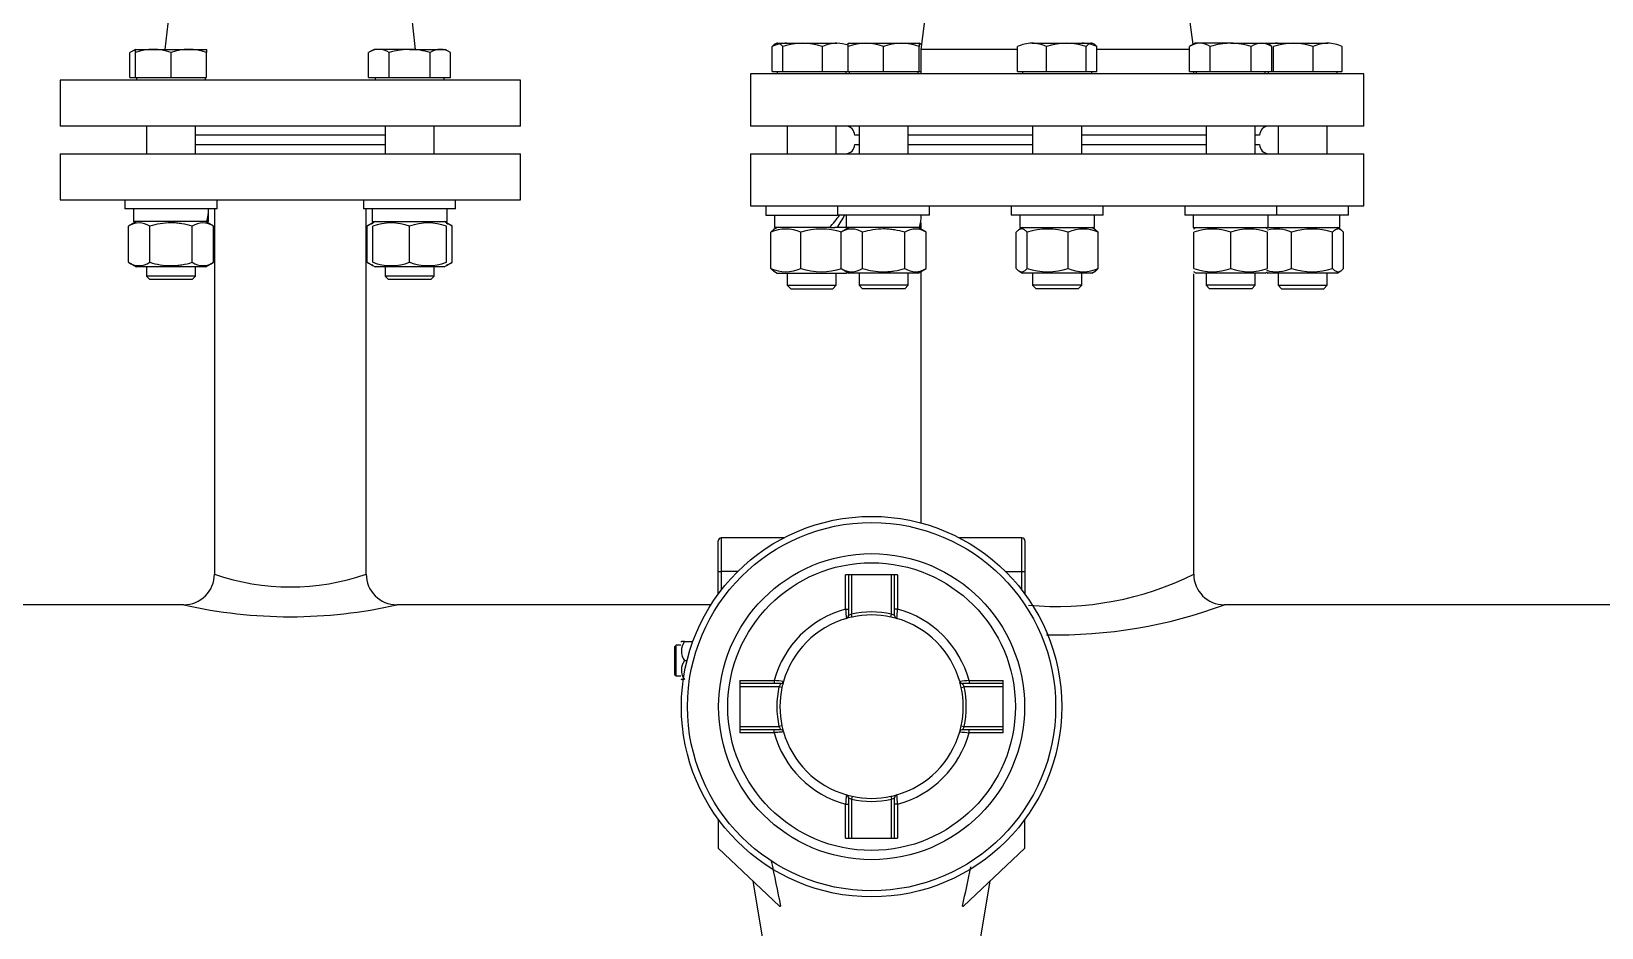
# Model space of a CAD drawing. Extents: x -681219 to -550379, y -242630 to -158199.
# Drawn here: x -637391 to -636433, y -176841 to -176295 of the extents above; entities that cross this region are included whole.
import ezdxf

# ---------------------------------------------------------------- set-up
doc = ezdxf.new("R2010")
doc.units = 0
doc.header["$LTSCALE"] = 1000
for name, color, linetype in [('05R22-3', 7, 'CONTINUOUS'), ('16_GB93', 7, 'CONTINUOUS'), ('16_GB97.1', 7, 'CONTINUOUS'), ('DN80-PN1.6_GB911', 7, 'CONTINUOUS'), ('E+H蒸汽流量计DN80', 7, 'CONTINUOUS'), ('M16_GB6170', 7, 'CONTINUOUS'), ('M16×65_GB5782', 7, 'CONTINUOUS'), ('M16×70_GB5782', 7, 'CONTINUOUS'), ('同心异径接头DN80×65_GB', 7, 'CONTINUOUS'), ('安全阀D40碳钢(法兰)', 7, 'CONTINUOUS')]:
    doc.layers.add(name, color=color, linetype=linetype)

msp = doc.modelspace()

# ---------------------------------------------------------------- linework, layer by layer
at = {"layer": '05R22-3', "color": 7, "linetype": 'Continuous'}
for p, q in [((-637372.919, -176369.6439), (-637092.3679, -176369.6439)), ((-637372.919, -176369.6439), (-637372.919, -176397.6991)), ((-637290.4199, -176364.0329), (-637174.867, -176364.0329)), ((-637092.3679, -176397.6991), (-637092.3679, -176369.6439)), ((-636952.0924, -176369.6439), (-636578.0243, -176369.6439)), ((-636952.0924, -176369.6439), (-636952.0924, -176401.4397)), ((-636888.5008, -176364.0329), (-636885.8235, -176364.0329)), ((-636855.898, -176364.0329), (-636780.021, -176364.0329)), ((-636750.0956, -176364.0329), (-636674.2186, -176364.0329)), ((-636644.2932, -176364.0329), (-636641.6158, -176364.0329)), ((-636578.0243, -176401.4397), (-636578.0243, -176369.6439)), ((-637372.919, -176397.6991), (-637092.3679, -176397.6991)), ((-636952.0924, -176401.4397), (-636578.0243, -176401.4397)), ((-637278.9344, -176403.3101), (-637278.9344, -176625.8812)), ((-637186.3525, -176625.8806), (-637186.3525, -176403.3101)), ((-636848.2885, -176414.7191), (-636848.2885, -176415.6031)), ((-636681.8282, -176437.9176), (-636681.8282, -176419.2018)), ((-636848.2885, -176441.5163), (-636848.2885, -176594.6461)), ((-636681.8282, -176625.8806), (-636681.8282, -176442.8327)), ((-637297.6301, -176644.584), (-637466.436, -176644.584)), ((-636976.1484, -176644.584), (-637167.6491, -176644.584)), ((-636275.9556, -176644.584), (-636663.1248, -176644.584))]:
    msp.add_line(p, q, dxfattribs=at)
for centre, radius, start, end in [((-636894.1118, -176364.0329), 5.611, 270, 0), ((-636636.0048, -176364.0329), 5.611, 180, 270), ((-637297.6385, -176625.8804), 18.7037, 270.0004336, 359.9992753), ((-637232.6435, -176492.724), 140.9735, 250.8303621, 289.1696379), ((-637167.6492, -176625.8807), 18.7034, 179.999808, 269.9996111), ((-636765.0583, -176460.0308), 185.5624, 264.6080669, 296.6493541), ((-636663.1248, -176625.8806), 18.7034, 179.9999347, 269.9998907), ((-637232.6435, -176358.2819), 293.5867, 257.209879, 282.790121), ((-636765.0583, -176370.1282), 292.7737, 268.7335803, 290.3751238)]:
    msp.add_arc(centre, radius, start, end, dxfattribs=at)
at = {"layer": '16_GB93', "color": 7, "linetype": 'Continuous'}
for p, q in [((-637328.2008, -176403.3101), (-637328.2008, -176410.9785)), ((-637283.5234, -176410.9785), (-637328.2008, -176410.9785)), ((-637282.5921, -176410.9785), (-637283.5234, -176410.9785)), ((-637282.5645, -176409.8555), (-637282.5645, -176403.3101)), ((-637282.5645, -176410.9785), (-637282.5645, -176409.8555)), ((-637182.7224, -176403.3101), (-637182.7224, -176410.9785)), ((-637182.7224, -176410.9785), (-637137.0861, -176410.9785)), ((-637137.0861, -176410.9785), (-637137.0861, -176403.3101)), ((-636937.5037, -176407.0508), (-636937.5037, -176414.7191)), ((-636893.6789, -176407.0508), (-636893.6789, -176414.7191)), ((-636787.8765, -176407.0508), (-636787.8765, -176414.7191)), ((-636742.2402, -176414.7191), (-636742.2402, -176407.0508)), ((-636682.074, -176407.0508), (-636682.074, -176414.7191)), ((-636636.4377, -176414.7191), (-636636.4377, -176407.0508)), ((-636592.6129, -176414.7191), (-636592.6129, -176407.0508)), ((-636903.857, -176414.7191), (-636937.5037, -176414.7191)), ((-636899.3643, -176414.7191), (-636900.6224, -176414.7191)), ((-636893.6442, -176414.7191), (-636899.3643, -176414.7191)), ((-636849.0015, -176414.7191), (-636893.6789, -176414.7191)), ((-636848.0703, -176414.7191), (-636849.0015, -176414.7191)), ((-636848.0426, -176414.7191), (-636848.0426, -176413.5961)), ((-636787.8765, -176414.7191), (-636742.2402, -176414.7191)), ((-636682.074, -176414.7191), (-636636.4377, -176414.7191)), ((-636636.4377, -176414.7191), (-636592.6129, -176414.7191))]:
    msp.add_line(p, q, dxfattribs=at)
for centre, start, end in [((-637305.3826, -176404.4331), 343.3305416, 2.8209894), ((-637305.3826, -176409.8555), 357.1790106, 6.8238403), ((-636870.8608, -176408.1738), 343.3305416, 2.8209894), ((-636870.8608, -176413.5961), 357.1790106, 8.4186247)]:
    msp.add_arc(centre, 22.8182, start, end, dxfattribs=at)
for centre, start_param, end_param in [((-636914.6856, -176408.1738), 4.81415113, 5.15432362), ((-636914.6856, -176413.5961), -1.2273328, -0.88716031)]:
    msp.add_ellipse(centre, major_axis=(21.0812, 21.0812), ratio=0.41421356, start_param=start_param, end_param=end_param, dxfattribs=at)
at = {"layer": '16_GB97.1', "color": 7, "linetype": 'Continuous'}
for p, q in [((-637333.4378, -176397.6991), (-637333.4378, -176403.3101)), ((-637277.3275, -176403.3101), (-637277.3275, -176397.6991)), ((-637187.9594, -176397.6991), (-637187.9594, -176403.3101)), ((-637131.8492, -176403.3101), (-637131.8492, -176397.6991)), ((-636942.7407, -176401.4397), (-636942.7407, -176407.0508)), ((-636898.9159, -176401.4397), (-636898.9159, -176407.0508)), ((-636842.8057, -176407.0508), (-636842.8057, -176401.4397)), ((-636793.1134, -176401.4397), (-636793.1134, -176407.0508)), ((-636737.0032, -176407.0508), (-636737.0032, -176401.4397)), ((-636687.311, -176401.4397), (-636687.311, -176407.0508)), ((-636631.2008, -176407.0508), (-636631.2008, -176401.4397)), ((-636587.376, -176407.0508), (-636587.376, -176401.4397)), ((-637277.3275, -176403.3101), (-637333.4378, -176403.3101)), ((-637131.8492, -176403.3101), (-637187.9594, -176403.3101)), ((-636942.7407, -176407.0508), (-636898.9159, -176407.0508)), ((-636842.8057, -176407.0508), (-636898.9159, -176407.0508)), ((-636737.0032, -176407.0508), (-636793.1134, -176407.0508)), ((-636631.2008, -176407.0508), (-636687.311, -176407.0508)), ((-636587.376, -176407.0508), (-636631.2008, -176407.0508))]:
    msp.add_line(p, q, dxfattribs=at)
at = {"layer": 'DN80-PN1.6_GB911', "color": 7, "linetype": 'Continuous'}
for p, q in [((-636578.0243, -176321.0151), (-636952.0924, -176321.0151)), ((-636952.0924, -176321.0151), (-636952.0924, -176352.8109)), ((-636578.0243, -176352.8109), (-636578.0243, -176321.0151)), ((-636578.0243, -176352.8109), (-636952.0924, -176352.8109)), ((-636885.8235, -176358.4219), (-636888.5008, -176358.4219)), ((-636780.021, -176358.4219), (-636855.898, -176358.4219)), ((-636674.2186, -176358.4219), (-636750.0956, -176358.4219)), ((-636641.6158, -176358.4219), (-636644.2932, -176358.4219))]:
    msp.add_line(p, q, dxfattribs=at)
for centre, start, end in [((-636894.1118, -176358.4219), 0, 90), ((-636636.0048, -176358.4219), 90, 180)]:
    msp.add_arc(centre, 5.611, start, end, dxfattribs=at)
at = {"layer": 'E+H蒸汽流量计DN80', "color": 7, "linetype": 'Continuous'}
for p, q in [((-636971.731, -176624.3843), (-636971.731, -176605.6809)), ((-636969.8606, -176603.8106), (-636969.8606, -176624.3843)), ((-636931.7397, -176603.8106), (-636969.8606, -176603.8106)), ((-636786.5672, -176603.8106), (-636824.6882, -176603.8106)), ((-636786.5672, -176624.3843), (-636786.5672, -176603.8106)), ((-636784.6969, -176605.6809), (-636784.6969, -176624.3843)), ((-636971.731, -176638.1115), (-636971.731, -176624.3843)), ((-636971.731, -176624.3843), (-636969.8606, -176624.3843)), ((-636959.9116, -176624.3843), (-636969.8606, -176624.3843)), ((-636969.8606, -176624.3843), (-636969.8606, -176635.631)), ((-636862.316, -176626.4188), (-636894.1118, -176626.4188)), ((-636894.1118, -176647.2694), (-636894.1118, -176626.4188)), ((-636892.2415, -176626.4188), (-636892.2415, -176647.2694)), ((-636890.3711, -176626.4188), (-636890.3711, -176650.2137)), ((-636866.0567, -176650.2137), (-636866.0567, -176626.4188)), ((-636864.1864, -176647.2694), (-636864.1864, -176626.4188)), ((-636862.316, -176626.4188), (-636862.316, -176647.2694)), ((-636796.5162, -176624.3843), (-636786.5672, -176624.3843)), ((-636786.5672, -176635.631), (-636786.5672, -176624.3843)), ((-636786.5672, -176624.3843), (-636784.6969, -176624.3843)), ((-636784.6969, -176624.3843), (-636784.6969, -176638.1115)), ((-636894.1118, -176647.2694), (-636892.2415, -176647.2694)), ((-636892.2415, -176647.2694), (-636892.2415, -176651.1507)), ((-636889.9775, -176652.0421), (-636890.3711, -176650.2137)), ((-636866.4504, -176652.0421), (-636866.0567, -176650.2137)), ((-636864.1864, -176651.1507), (-636864.1864, -176647.2694)), ((-636862.316, -176647.2694), (-636864.1864, -176647.2694)), ((-636997.3546, -176669.2725), (-636998.2898, -176670.2077)), ((-636997.3546, -176687.9759), (-636997.3546, -176669.2725)), ((-636994.5491, -176669.2725), (-636997.3546, -176669.2725)), ((-636994.175, -176667.0281), (-636994.5491, -176667.4022)), ((-636992.3811, -176667.0281), (-636994.175, -176667.0281)), ((-636992.3811, -176667.0281), (-636987.3654, -176667.0281)), ((-636998.2898, -176670.2077), (-636998.2898, -176687.0407)), ((-636992.3811, -176678.6242), (-636990.7301, -176678.6242)), ((-636998.2898, -176687.0407), (-636997.3546, -176687.9759)), ((-636997.3546, -176687.9759), (-636994.5491, -176687.9759)), ((-636994.5491, -176689.8463), (-636994.175, -176690.2203)), ((-636992.3811, -176690.2203), (-636994.175, -176690.2203)), ((-636958.4745, -176690.7814), (-636958.4745, -176722.5772)), ((-636958.4745, -176690.7814), (-636937.6238, -176690.7814)), ((-636937.6238, -176692.6518), (-636958.4745, -176692.6518)), ((-636934.6796, -176694.5221), (-636958.4745, -176694.5221)), ((-636937.6238, -176690.7814), (-636937.6238, -176692.6518)), ((-636933.7425, -176692.6518), (-636937.6238, -176692.6518)), ((-636932.8511, -176694.9158), (-636934.6796, -176694.5221)), ((-636823.5767, -176694.9158), (-636821.7483, -176694.5221)), ((-636818.804, -176692.6518), (-636822.6854, -176692.6518)), ((-636797.9534, -176694.5221), (-636821.7483, -176694.5221)), ((-636818.804, -176690.7814), (-636818.804, -176692.6518)), ((-636818.804, -176690.7814), (-636797.9534, -176690.7814)), ((-636797.9534, -176692.6518), (-636818.804, -176692.6518)), ((-636797.9534, -176722.5772), (-636797.9534, -176690.7814)), ((-636958.4745, -176718.8365), (-636934.6796, -176718.8365)), ((-636958.4745, -176720.7069), (-636937.6238, -176720.7069)), ((-636937.6238, -176722.5772), (-636958.4745, -176722.5772)), ((-636937.6238, -176720.7069), (-636933.7425, -176720.7069)), ((-636937.6238, -176722.5772), (-636937.6238, -176720.7069)), ((-636932.8511, -176718.4429), (-636934.6796, -176718.8365)), ((-636823.5767, -176718.4429), (-636821.7483, -176718.8365)), ((-636822.6854, -176720.7069), (-636818.804, -176720.7069)), ((-636821.7483, -176718.8365), (-636797.9534, -176718.8365)), ((-636818.804, -176720.7069), (-636797.9534, -176720.7069)), ((-636818.804, -176722.5772), (-636818.804, -176720.7069)), ((-636797.9534, -176722.5772), (-636818.804, -176722.5772)), ((-636892.2415, -176762.2079), (-636892.2415, -176766.0892)), ((-636889.9775, -176761.3165), (-636890.3711, -176763.145)), ((-636890.3711, -176763.145), (-636890.3711, -176786.9398)), ((-636866.4504, -176761.3165), (-636866.0567, -176763.145)), ((-636866.0567, -176786.9398), (-636866.0567, -176763.145)), ((-636864.1864, -176766.0892), (-636864.1864, -176762.2079)), ((-636894.1118, -176766.0892), (-636892.2415, -176766.0892)), ((-636894.1118, -176786.9398), (-636894.1118, -176766.0892)), ((-636892.2415, -176766.0892), (-636892.2415, -176786.9398)), ((-636864.1864, -176786.9398), (-636864.1864, -176766.0892)), ((-636862.316, -176766.0892), (-636864.1864, -176766.0892)), ((-636862.316, -176766.0892), (-636862.316, -176786.9398)), ((-636971.731, -176775.2471), (-636971.731, -176792.8776)), ((-636784.6969, -176792.8776), (-636784.6969, -176775.2471)), ((-636971.731, -176792.8776), (-636934.3241, -176828.2515)), ((-636894.1118, -176786.9398), (-636862.316, -176786.9398)), ((-636822.1037, -176828.2515), (-636784.6969, -176792.8776)), ((-636950.6062, -176812.8543), (-636943.6758, -176854.4362)), ((-636812.752, -176854.4362), (-636805.8217, -176812.8543)), ((-636934.3241, -176828.2515), (-636933.7115, -176828.2515)), ((-636822.7164, -176828.2515), (-636822.1037, -176828.2515))]:
    msp.add_line(p, q, dxfattribs=at)
for radius in [115.9611, 112.2204, 93.296, 87.685]:
    msp.add_circle((-636878.2139, -176706.6793), radius, dxfattribs=at)
for centre, radius, start, end in [((-636969.8606, -176605.6809), 1.8703, 90, 180), ((-636786.5672, -176605.6809), 1.8703, 0, 90), ((-636878.2139, -176706.6793), 61.5002, 104.9811579, 165.0188421), ((-636389.408, -176604.3847), 506.5225, 184.8567548, 185.5018246), ((-636883.0572, -176667.1471), 18.4454, 113.3605395, 119.8621137), ((-636878.2139, -176706.6793), 57.7596, 77.8495339, 102.1504661), ((-636873.3706, -176667.1471), 18.4454, 60.1378868, 66.6394599), ((-637366.5057, -176604.4314), 506.0062, 354.4978463, 355.1435743), ((-636878.2139, -176706.6793), 61.5002, 14.9811579, 75.0188421), ((-636878.2139, -176706.6793), 55.8892, 105.9764781, 164.0235219), ((-636894.1118, -176651.1507), 1.8703, 285.9764781, 0), ((-636878.2139, -176706.6793), 55.8892, 102.1504661, 105.3863574), ((-636878.2139, -176706.6793), 55.8892, 77.8495339, 102.1504661), ((-636878.2139, -176706.6793), 55.8892, 74.0235219, 77.8495339), ((-636862.316, -176651.1507), 1.8703, 180, 254.0235219), ((-636878.2139, -176706.6793), 55.8892, 15.9764781, 74.0235219), ((-636983.7683, -176672.8262), 10.3826, 146.0518811, 213.9481189), ((-636983.7682, -176672.8262), 10.3827, 146.052397, 213.947603), ((-636983.7682, -176684.4223), 10.3827, 146.0523048, 213.9476952), ((-636983.7683, -176684.4223), 10.3826, 146.0518811, 213.9481189), ((-636980.4619, -177194.9711), 506.0062, 84.4978463, 85.1435743), ((-636878.2139, -176706.6793), 57.7596, 167.8495339, 192.1504661), ((-636917.7462, -176701.836), 18.4454, 150.1378868, 156.6394599), ((-636878.2139, -176706.6793), 55.8892, 167.8495339, 192.1504661), ((-636933.7425, -176690.7814), 1.8703, 270, 344.0235219), ((-636878.2139, -176706.6793), 55.8892, 164.0235219, 167.8495339), ((-636775.9194, -177195.4853), 506.5225, 94.8567548, 95.5018246), ((-636822.6854, -176690.7814), 1.8703, 195.9764781, 270), ((-636878.2139, -176706.6793), 55.8892, 12.1504661, 15.3863574), ((-636878.2139, -176706.6793), 55.8892, 347.8495339, 12.1504661), ((-636838.6817, -176701.836), 18.4454, 23.3605395, 29.8621137), ((-636878.2139, -176706.6793), 57.7596, 347.8495339, 12.1504661), ((-636878.2139, -176706.6793), 61.5002, 194.9811579, 255.0188421), ((-636917.7462, -176711.5226), 18.4454, 203.3605395, 209.8621137), ((-636933.7425, -176722.5772), 1.8703, 15.9764781, 90), ((-636878.2139, -176706.6793), 55.8892, 192.1504661, 195.3863574), ((-636878.2139, -176706.6793), 55.8892, 195.9764781, 254.0235219), ((-636878.2139, -176706.6793), 55.8892, 285.9764781, 344.0235219), ((-636878.2139, -176706.6793), 61.5002, 284.9811579, 345.0188421), ((-636878.2139, -176706.6793), 55.8892, 344.0235219, 347.8495339), ((-636822.6854, -176722.5772), 1.8703, 90, 164.0235219), ((-636775.966, -176218.3876), 506.0062, 264.4978463, 265.1435743), ((-636838.6817, -176711.5226), 18.4454, 330.1378868, 336.6394599), ((-636389.9222, -176808.9273), 506.0062, 174.4978463, 175.1435743), ((-636878.2139, -176706.6793), 55.8892, 254.0235219, 257.8495339), ((-636894.1118, -176762.2079), 1.8703, 0, 74.0235219), ((-636883.0572, -176746.2115), 18.4454, 240.1378868, 246.6394599), ((-636878.2139, -176706.6793), 57.7596, 257.8495339, 282.1504661), ((-636878.2139, -176706.6793), 55.8892, 257.8495339, 282.1504661), ((-636878.2139, -176706.6793), 55.8892, 282.1504661, 285.3863573), ((-636873.3706, -176746.2115), 18.4454, 293.3605395, 299.8621137), ((-636862.316, -176762.2079), 1.8703, 105.9764781, 180), ((-637367.0199, -176808.9739), 506.5225, 4.8567548, 5.5018246)]:
    msp.add_arc(centre, radius, start, end, dxfattribs=at)
msp.add_open_spline([(-636931.9444, -176722.0624), (-636931.9444, -176722.0624), (-636931.9818, -176722.066), (-636932.1281, -176722.0801), (-636932.239, -176722.0908), (-636932.5271, -176722.1183), (-636932.7032, -176722.1351), (-636933.1191, -176722.1743), (-636933.36, -176722.1969), (-636934.1477, -176722.2701), (-636934.7804, -176722.328), (-636935.8003, -176722.419), (-636936.1569, -176722.4505), (-636936.884, -176722.5139), (-636937.2518, -176722.5455), (-636937.6238, -176722.5772)], degree=3, knots=[0, 0, 0, 0, 0.125, 0.125, 0.25, 0.25, 0.375, 0.375, 0.5, 0.5, 0.75, 0.75, 0.875, 0.875, 1, 1, 1, 1], dxfattribs=at)
for points in [[(-636939.3746, -176800.7686), (-636937.5159, -176809.9355), (-636935.6311, -176819.0971), (-636933.7115, -176828.2515)], [(-636822.7164, -176828.2515), (-636821.0409, -176820.2615), (-636819.392, -176812.266), (-636817.7638, -176804.2663)]]:
    msp.add_open_spline(points, degree=3, dxfattribs=at)
at = {"layer": 'M16_GB6170', "color": 7, "linetype": 'Continuous'}
for p, q in [((-637326.424, -176410.9785), (-637331.2996, -176413.7935)), ((-637279.4657, -176413.7935), (-637284.3413, -176410.9785)), ((-637180.9456, -176410.9785), (-637182.3484, -176411.7884)), ((-637137.4602, -176411.7884), (-637138.863, -176410.9785)), ((-637331.2996, -176435.8445), (-637331.2996, -176413.7935)), ((-637318.3411, -176435.8448), (-637318.3411, -176413.7932)), ((-637292.4242, -176435.8448), (-637292.4242, -176413.7932)), ((-637279.4657, -176435.8445), (-637279.4657, -176413.7935)), ((-637182.3484, -176411.7884), (-637185.8213, -176413.7935)), ((-637185.8213, -176435.8445), (-637185.8213, -176413.7935)), ((-637182.3484, -176435.8448), (-637182.3484, -176413.7932)), ((-637159.9043, -176435.8445), (-637159.9043, -176413.7935)), ((-637133.9873, -176413.7935), (-637137.4602, -176411.7884)), ((-637137.4602, -176435.8448), (-637137.4602, -176413.7932)), ((-637133.9873, -176435.8445), (-637133.9873, -176413.7935)), ((-636939.719, -176439.5855), (-636939.719, -176417.5338)), ((-636935.7269, -176414.7191), (-636938.1607, -176416.1243)), ((-636921.3929, -176439.5855), (-636921.3929, -176417.5338)), ((-636903.857, -176414.7191), (-636900.6224, -176414.7191)), ((-636891.9021, -176414.7191), (-636896.7777, -176417.5342)), ((-636896.7777, -176439.5852), (-636896.7777, -176417.5342)), ((-636892.7732, -176415.2221), (-636893.6442, -176414.7191)), ((-636883.8192, -176439.5855), (-636883.8192, -176417.5338)), ((-636857.9023, -176439.5855), (-636857.9023, -176417.5338)), ((-636844.9438, -176417.5342), (-636849.8194, -176414.7191)), ((-636844.9438, -176439.5852), (-636844.9438, -176417.5342)), ((-636790.0917, -176439.5855), (-636790.0917, -176417.5338)), ((-636786.0997, -176414.7191), (-636788.4652, -176416.085)), ((-636783.3844, -176439.5852), (-636783.3844, -176417.5342)), ((-636758.351, -176439.5855), (-636758.351, -176417.5338)), ((-636741.6514, -176416.085), (-636744.017, -176414.7191)), ((-636740.0249, -176439.5855), (-636740.0249, -176417.5338)), ((-636681.7, -176415.5291), (-636681.8282, -176415.6031)), ((-636680.2972, -176414.7191), (-636681.7, -176415.5291)), ((-636681.7, -176439.5855), (-636681.7, -176417.5338)), ((-636659.2559, -176439.5852), (-636659.2559, -176417.5342)), ((-636636.8118, -176415.5291), (-636638.2146, -176414.7191)), ((-636636.4724, -176414.7191), (-636637.3435, -176415.2221)), ((-636636.8118, -176439.5855), (-636636.8118, -176417.5338)), ((-636622.1384, -176439.5855), (-636622.1384, -176417.5338)), ((-636597.105, -176439.5852), (-636597.105, -176417.5342)), ((-636591.956, -176416.1243), (-636594.3897, -176414.7191)), ((-636590.3977, -176439.5855), (-636590.3977, -176417.5338)), ((-637331.2996, -176435.8445), (-637326.424, -176438.6595)), ((-637284.3413, -176438.6595), (-637326.424, -176438.6595)), ((-637284.3413, -176438.6595), (-637279.4657, -176435.8445)), ((-637185.8213, -176435.8445), (-637182.3484, -176437.8496)), ((-637182.3484, -176437.8496), (-637180.9456, -176438.6595)), ((-637138.863, -176438.6595), (-637180.9456, -176438.6595)), ((-637138.863, -176438.6595), (-637137.4602, -176437.8496)), ((-637137.4602, -176437.8496), (-637133.9873, -176435.8445)), ((-636896.7777, -176439.5852), (-636891.9021, -176442.4002)), ((-636849.8194, -176442.4002), (-636844.9438, -176439.5852)), ((-636938.0925, -176441.0344), (-636935.7269, -176442.4002)), ((-636935.7269, -176442.4002), (-636893.6442, -176442.4002)), ((-636893.6442, -176442.4002), (-636892.7732, -176441.8973)), ((-636849.8194, -176442.4002), (-636891.9021, -176442.4002)), ((-636788.5334, -176440.995), (-636786.0997, -176442.4002)), ((-636744.017, -176442.4002), (-636786.0997, -176442.4002)), ((-636744.017, -176442.4002), (-636741.5832, -176440.995)), ((-636681.8282, -176441.5163), (-636681.7, -176441.5903)), ((-636681.7, -176441.5903), (-636680.2972, -176442.4002)), ((-636638.2146, -176442.4002), (-636680.2972, -176442.4002)), ((-636638.2146, -176442.4002), (-636636.8118, -176441.5903)), ((-636637.3435, -176441.8973), (-636636.4724, -176442.4002)), ((-636594.3897, -176442.4002), (-636636.4724, -176442.4002)), ((-636594.3897, -176442.4002), (-636592.0242, -176441.0344))]:
    msp.add_line(p, q, dxfattribs=at)
for centre, radius, start, end in [((-637324.8201, -176423.4142), 11.5992, 56.0428621, 123.960049), ((-637285.9452, -176423.4141), 11.5992, 56.0398024, 123.9572864), ((-637179.3418, -176423.4142), 11.5992, 105.2184678, 123.960049), ((-637171.1268, -176444.4843), 32.6783, 69.9144081, 110.0839111), ((-637148.6818, -176444.4844), 32.6784, 69.9161491, 110.0855317), ((-637140.4668, -176423.4141), 11.5992, 56.0398024, 74.7226116), ((-636930.5559, -176437.6902), 22.1413, 65.5535538, 114.4464462), ((-636908.8767, -176455.9383), 40.3925, 71.9474525, 108.0510406), ((-636890.2982, -176427.1549), 11.5992, 56.0428621, 123.960049), ((-636851.4233, -176427.1548), 11.5992, 56.0398024, 123.9572864), ((-636770.8672, -176455.9384), 40.3926, 71.9490108, 108.0524962), ((-636749.188, -176437.6902), 22.1413, 65.5535538, 114.4464462), ((-636670.4784, -176448.225), 32.6783, 69.9144081, 110.0839111), ((-636648.0334, -176448.2251), 32.6784, 69.9161491, 110.0855317), ((-636631.3014, -176437.6902), 22.1413, 65.5535538, 104.5185751), ((-636609.6222, -176455.9383), 40.3925, 71.9474525, 108.0510406), ((-637324.8201, -176426.2238), 11.5992, 236.0398024, 303.9572864), ((-637285.9452, -176426.2238), 11.5992, 236.0428621, 303.960049), ((-637179.3418, -176426.2238), 11.5992, 236.0398024, 254.7226116), ((-637171.1268, -176405.1536), 32.6784, 249.9161491, 290.0855317), ((-637148.6818, -176405.1537), 32.6783, 249.9144081, 290.0839111), ((-637140.4668, -176426.2238), 11.5992, 285.2184678, 303.960049), ((-636930.5559, -176419.4292), 22.1413, 245.5535538, 294.4464462), ((-636908.8767, -176401.1809), 40.3926, 251.9490108, 288.0524962), ((-636890.2982, -176429.9645), 11.5992, 236.0398024, 303.9572864), ((-636851.4233, -176429.9645), 11.5992, 236.0428621, 303.960049), ((-636770.8672, -176401.1811), 40.3925, 251.9474525, 288.0510406), ((-636749.188, -176419.4292), 22.1413, 245.5535538, 294.4464462), ((-636670.4784, -176408.8942), 32.6784, 249.9161491, 290.0855317), ((-636648.0334, -176408.8943), 32.6783, 249.9144081, 290.0839111), ((-636631.3014, -176419.4292), 22.1413, 253.8158485, 294.4464462), ((-636609.6222, -176401.1809), 40.3926, 251.9490108, 288.0524962)]:
    msp.add_arc(centre, radius, start, end, dxfattribs=at)
for points, knots in [([(-637292.4242, -176413.7932), (-637294.5188, -176413.1885), (-637296.6411, -176412.6848), (-637299.8869, -176412.1577), (-637300.9817, -176412.0201), (-637303.1854, -176411.8351), (-637304.2838, -176411.7885), (-637307.569, -176411.7882), (-637309.7452, -176411.9762), (-637314.074, -176412.6742), (-637316.2333, -176413.1847), (-637318.3411, -176413.7932)], [0, 0, 0, 0, 0.25, 0.25, 0.375, 0.375, 0.5, 0.5, 0.75, 0.75, 1, 1, 1, 1]), ([(-636939.719, -176417.5338), (-636939.1714, -176416.9231), (-636938.6198, -176416.4197), (-636938.0228, -176416.0462), (-636937.9832, -176416.0223), (-636937.9435, -176415.9991)], [0, 0, 0, 0, 0.25, 0.25, 0.267766366, 0.267766366, 0.267766366, 0.267766366]), ([(-636857.9023, -176417.5338), (-636859.9969, -176416.9291), (-636862.1192, -176416.4255), (-636865.365, -176415.8984), (-636866.4599, -176415.7608), (-636868.6635, -176415.5758), (-636869.762, -176415.5292), (-636873.0471, -176415.5288), (-636875.2233, -176415.7169), (-636879.5522, -176416.4148), (-636881.7114, -176416.9253), (-636883.8192, -176417.5338)], [0, 0, 0, 0, 0.25, 0.25, 0.375, 0.375, 0.5, 0.5, 0.75, 0.75, 1, 1, 1, 1]), ([(-636783.3844, -176417.5342), (-636783.932, -176416.9234), (-636784.4836, -176416.4199), (-636785.5982, -176415.7225), (-636786.1614, -176415.5308), (-636787.0168, -176415.5286), (-636787.3032, -176415.5755), (-636787.8699, -176415.7582), (-636788.1513, -176415.8938), (-636788.9906, -176416.4177), (-636789.5434, -176416.9223), (-636790.0917, -176417.5338)], [0, 0, 0, 0, 0.25, 0.25, 0.5, 0.5, 0.625, 0.625, 0.75, 0.75, 1, 1, 1, 1]), ([(-636741.8083, -176415.9944), (-636741.7673, -176416.0183), (-636741.7264, -176416.0429), (-636741.1261, -176416.4177), (-636740.5732, -176416.9223), (-636740.0249, -176417.5338)], [0.731744408, 0.731744408, 0.731744408, 0.731744408, 0.75, 0.75, 1, 1, 1, 1]), ([(-636590.3977, -176417.5338), (-636590.9453, -176416.9231), (-636591.4969, -176416.4197), (-636592.6115, -176415.7224), (-636593.1747, -176415.5307), (-636594.0301, -176415.5287), (-636594.3165, -176415.5755), (-636594.8832, -176415.7583), (-636595.1646, -176415.894), (-636596.0039, -176416.4179), (-636596.5567, -176416.9226), (-636597.105, -176417.5342)], [0, 0, 0, 0, 0.25, 0.25, 0.5, 0.5, 0.625, 0.625, 0.75, 0.75, 1, 1, 1, 1]), ([(-637318.3411, -176435.8448), (-637316.2333, -176436.4533), (-637314.074, -176436.9638), (-637309.7452, -176437.6617), (-637307.569, -176437.8498), (-637304.2838, -176437.8495), (-637303.1854, -176437.8029), (-637300.9817, -176437.6178), (-637299.8869, -176437.4803), (-637296.6411, -176436.9532), (-637294.5188, -176436.4495), (-637292.4242, -176435.8448)], [0, 0, 0, 0, 0.25, 0.25, 0.5, 0.5, 0.625, 0.625, 0.75, 0.75, 1, 1, 1, 1]), ([(-636937.9356, -176441.1249), (-636937.9766, -176441.1011), (-636938.0175, -176441.0764), (-636938.6178, -176440.7017), (-636939.1707, -176440.197), (-636939.719, -176439.5855)], [0.731744408, 0.731744408, 0.731744408, 0.731744408, 0.75, 0.75, 1, 1, 1, 1]), ([(-636883.8192, -176439.5855), (-636881.7114, -176440.194), (-636879.5522, -176440.7045), (-636875.2233, -176441.4024), (-636873.0471, -176441.5905), (-636869.762, -176441.5902), (-636868.6635, -176441.5436), (-636866.4599, -176441.3585), (-636865.365, -176441.2209), (-636862.1192, -176440.6939), (-636859.9969, -176440.1902), (-636857.9023, -176439.5855)], [0, 0, 0, 0, 0.25, 0.25, 0.5, 0.5, 0.625, 0.625, 0.75, 0.75, 1, 1, 1, 1]), ([(-636790.0917, -176439.5855), (-636789.5441, -176440.1963), (-636788.9925, -176440.6997), (-636787.8779, -176441.397), (-636787.3147, -176441.5886), (-636786.4593, -176441.5907), (-636786.1729, -176441.5438), (-636785.6062, -176441.3611), (-636785.3248, -176441.2254), (-636784.4855, -176440.7014), (-636783.9327, -176440.1967), (-636783.3844, -176439.5852)], [0, 0, 0, 0, 0.25, 0.25, 0.5, 0.5, 0.625, 0.625, 0.75, 0.75, 1, 1, 1, 1]), ([(-636740.0249, -176439.5855), (-636740.5725, -176440.1963), (-636741.1241, -176440.6997), (-636741.721, -176441.0731), (-636741.7607, -176441.0971), (-636741.8003, -176441.1203)], [0, 0, 0, 0, 0.25, 0.25, 0.267766366, 0.267766366, 0.267766366, 0.267766366]), ([(-636597.105, -176439.5852), (-636596.5574, -176440.196), (-636596.0058, -176440.6994), (-636594.8912, -176441.3968), (-636594.328, -176441.5886), (-636593.4726, -176441.5907), (-636593.1862, -176441.5439), (-636592.6195, -176441.3612), (-636592.3381, -176441.2255), (-636591.4988, -176440.7017), (-636590.946, -176440.197), (-636590.3977, -176439.5855)], [0, 0, 0, 0, 0.25, 0.25, 0.5, 0.5, 0.625, 0.625, 0.75, 0.75, 1, 1, 1, 1])]:
    msp.add_open_spline(points, degree=3, knots=knots, dxfattribs=at)
at = {"layer": 'M16×65_GB5782', "color": 7, "linetype": 'Continuous'}
for p, q in [((-637327.0463, -176306.0524), (-637330.3985, -176307.9878)), ((-637330.3985, -176323.2595), (-637330.3985, -176307.9878)), ((-637327.0463, -176306.0524), (-637283.719, -176306.0524)), ((-637327.0463, -176307.9874), (-637327.0463, -176306.0524)), ((-637327.0463, -176323.2595), (-637327.0463, -176307.9874)), ((-637305.3826, -176323.2595), (-637305.3826, -176307.9878)), ((-637283.719, -176306.0524), (-637283.719, -176307.9874)), ((-637283.719, -176323.2595), (-637283.719, -176307.9874)), ((-637181.568, -176306.0524), (-637184.9201, -176307.9878)), ((-637184.9201, -176323.2595), (-637184.9201, -176307.9878)), ((-637159.9043, -176306.0524), (-637181.568, -176306.0524)), ((-637172.4122, -176323.2595), (-637172.4122, -176307.9874)), ((-637159.9043, -176306.0524), (-637138.2406, -176306.0524)), ((-637147.3964, -176323.2595), (-637147.3964, -176307.9874)), ((-637134.8885, -176307.9878), (-637138.2406, -176306.0524)), ((-637134.8885, -176323.2595), (-637134.8885, -176307.9878)), ((-637330.3985, -176323.2595), (-637327.0463, -176323.2595)), ((-637327.0463, -176323.2595), (-637305.3826, -176323.2595)), ((-637326.424, -176323.2595), (-637326.424, -176324.7558)), ((-637305.3826, -176323.2595), (-637283.719, -176323.2595)), ((-637284.3413, -176324.7558), (-637284.3413, -176323.2595)), ((-637184.9201, -176323.2595), (-637172.4122, -176323.2595)), ((-637180.9456, -176323.2595), (-637180.9456, -176324.7558)), ((-637172.4122, -176323.2595), (-637147.3964, -176323.2595)), ((-637147.3964, -176323.2595), (-637134.8885, -176323.2595)), ((-637138.863, -176324.7558), (-637138.863, -176323.2595)), ((-637320.3454, -176352.8109), (-637320.3454, -176369.6439)), ((-637290.4199, -176369.6439), (-637290.4199, -176352.8109)), ((-637174.867, -176352.8109), (-637174.867, -176369.6439)), ((-637144.9416, -176369.6439), (-637144.9416, -176352.8109)), ((-637320.3454, -176438.6595), (-637320.3454, -176444.2331)), ((-637290.4199, -176444.2331), (-637290.4199, -176438.6595)), ((-637174.867, -176438.6595), (-637174.867, -176444.2331)), ((-637144.9416, -176444.2331), (-637144.9416, -176438.6595)), ((-637290.4199, -176444.2331), (-637320.3454, -176444.2331)), ((-637320.3454, -176444.2331), (-637318.2506, -176446.3279)), ((-637292.5147, -176446.3279), (-637318.2506, -176446.3279)), ((-637292.5147, -176446.3279), (-637290.4199, -176444.2331)), ((-637144.9416, -176444.2331), (-637174.867, -176444.2331)), ((-637174.867, -176444.2331), (-637172.7722, -176446.3279)), ((-637147.0363, -176446.3279), (-637172.7722, -176446.3279)), ((-637147.0363, -176446.3279), (-637144.9416, -176444.2331))]:
    msp.add_line(p, q, dxfattribs=at)
for centre, radius, start, end in [((-637324.1443, -176317.2739), 11.1959, 105.2184681, 123.960049), ((-637316.2149, -176337.6114), 31.542, 69.9144081, 110.0839111), ((-637294.5504, -176337.6115), 31.5421, 69.9161491, 110.0855317), ((-637178.6659, -176317.2739), 11.1959, 56.0428621, 123.960049), ((-637141.1427, -176317.2739), 11.1958, 56.0398025, 123.9572864)]:
    msp.add_arc(centre, radius, start, end, dxfattribs=at)
for points, knots in [([(-637159.9043, -176306.0524), (-637160.9617, -176306.0524), (-637162.0226, -176306.0973), (-637164.1509, -176306.2759), (-637165.2073, -176306.4086), (-637168.3408, -176306.9173), (-637170.3897, -176307.4036), (-637172.4122, -176307.9874)], [0, 0, 0, 0, 0.25, 0.25, 0.5, 0.5, 1, 1, 1, 1]), ([(-637147.3964, -176307.9874), (-637149.4307, -176307.4002), (-637151.5142, -176306.9076), (-637155.6907, -176306.2341), (-637157.7907, -176306.0524), (-637159.9043, -176306.0524)], [0, 0, 0, 0, 0.5, 0.5, 1, 1, 1, 1])]:
    msp.add_open_spline(points, degree=3, knots=knots, dxfattribs=at)
at = {"layer": 'M16×70_GB5782', "color": 7, "linetype": 'Continuous'}
for p, q in [((-636938.8485, -176319.5188), (-636938.8485, -176304.2468)), ((-636936.3493, -176302.3117), (-636899.367, -176302.3117)), ((-636932.3744, -176319.5188), (-636932.3744, -176304.2471)), ((-636908.2115, -176319.5188), (-636908.2115, -176304.2468)), ((-636892.5245, -176302.3117), (-636849.1971, -176302.3117)), ((-636892.5245, -176304.2468), (-636892.5245, -176302.3117)), ((-636892.5245, -176319.5188), (-636892.5245, -176304.2468)), ((-636870.8608, -176319.5188), (-636870.8608, -176304.2471)), ((-636847.8922, -176303.0651), (-636849.1971, -176302.3117)), ((-636849.1971, -176302.3117), (-636849.1971, -176304.2468)), ((-636849.1971, -176319.5188), (-636849.1971, -176304.2468)), ((-636789.2213, -176319.5188), (-636789.2213, -176304.2468)), ((-636780.3769, -176302.3117), (-636743.3946, -176302.3117)), ((-636771.5324, -176319.5188), (-636771.5324, -176304.2468)), ((-636747.3695, -176319.5188), (-636747.3695, -176304.2471)), ((-636740.8954, -176319.5188), (-636740.8954, -176304.2468)), ((-636680.9196, -176302.3117), (-636684.2717, -176304.2471)), ((-636684.2717, -176319.5188), (-636684.2717, -176304.2471)), ((-636659.2559, -176302.3117), (-636680.9196, -176302.3117)), ((-636671.7638, -176319.5188), (-636671.7638, -176304.2468)), ((-636659.2559, -176302.3117), (-636637.5922, -176302.3117)), ((-636646.748, -176319.5188), (-636646.748, -176304.2468)), ((-636634.2401, -176304.2471), (-636637.5922, -176302.3117)), ((-636637.0948, -176302.3117), (-636600.1125, -176302.3117)), ((-636634.2401, -176319.5188), (-636634.2401, -176304.2471)), ((-636633.1199, -176319.5188), (-636633.1199, -176304.2471)), ((-636608.957, -176319.5188), (-636608.957, -176304.2468)), ((-636591.2681, -176319.5188), (-636591.2681, -176304.2468)), ((-636938.8485, -176319.5188), (-636932.3744, -176319.5188)), ((-636935.7269, -176319.5188), (-636935.7269, -176321.0151)), ((-636932.3744, -176319.5188), (-636908.2115, -176319.5188)), ((-636908.2115, -176319.5188), (-636892.5245, -176319.5188)), ((-636893.6442, -176321.0151), (-636893.6442, -176319.5188)), ((-636892.5245, -176319.5188), (-636870.8608, -176319.5188)), ((-636891.9021, -176319.5188), (-636891.9021, -176321.0151)), ((-636870.8608, -176319.5188), (-636849.1971, -176319.5188)), ((-636849.8194, -176321.0151), (-636849.8194, -176319.5188)), ((-636849.1971, -176319.5188), (-636848.2885, -176319.5188)), ((-636789.2213, -176319.5188), (-636771.5324, -176319.5188)), ((-636786.0997, -176319.5188), (-636786.0997, -176321.0151)), ((-636771.5324, -176319.5188), (-636747.3695, -176319.5188)), ((-636747.3695, -176319.5188), (-636740.8954, -176319.5188)), ((-636744.017, -176321.0151), (-636744.017, -176319.5188)), ((-636684.2717, -176319.5188), (-636671.7638, -176319.5188)), ((-636680.2972, -176319.5188), (-636680.2972, -176321.0151)), ((-636671.7638, -176319.5188), (-636646.748, -176319.5188)), ((-636646.748, -176319.5188), (-636634.2401, -176319.5188)), ((-636638.2146, -176321.0151), (-636638.2146, -176319.5188)), ((-636636.4724, -176319.5188), (-636636.4724, -176321.0151)), ((-636634.2401, -176319.5188), (-636633.1199, -176319.5188)), ((-636633.1199, -176319.5188), (-636608.957, -176319.5188)), ((-636608.957, -176319.5188), (-636591.2681, -176319.5188)), ((-636594.3897, -176321.0151), (-636594.3897, -176319.5188)), ((-636929.6483, -176352.8109), (-636929.6483, -176369.6439)), ((-636899.7228, -176369.6439), (-636899.7228, -176352.8109)), ((-636885.8235, -176352.8109), (-636885.8235, -176369.6439)), ((-636855.898, -176369.6439), (-636855.898, -176352.8109)), ((-636780.021, -176352.8109), (-636780.021, -176369.6439)), ((-636750.0956, -176369.6439), (-636750.0956, -176352.8109)), ((-636674.2186, -176352.8109), (-636674.2186, -176369.6439)), ((-636644.2932, -176369.6439), (-636644.2932, -176352.8109)), ((-636630.3938, -176352.8109), (-636630.3938, -176369.6439)), ((-636600.4684, -176369.6439), (-636600.4684, -176352.8109)), ((-636929.6483, -176442.4002), (-636929.6483, -176449.8441)), ((-636899.7228, -176449.8441), (-636899.7228, -176442.4002)), ((-636885.8235, -176442.4002), (-636885.8235, -176449.8441)), ((-636855.898, -176449.8441), (-636855.898, -176442.4002)), ((-636780.021, -176442.4002), (-636780.021, -176449.8441)), ((-636750.0956, -176449.8441), (-636750.0956, -176442.4002)), ((-636674.2186, -176442.4002), (-636674.2186, -176449.8441)), ((-636644.2932, -176449.8441), (-636644.2932, -176442.4002)), ((-636630.3938, -176442.4002), (-636630.3938, -176449.8441)), ((-636600.4684, -176449.8441), (-636600.4684, -176442.4002)), ((-636929.6483, -176449.8441), (-636899.7228, -176449.8441)), ((-636929.6483, -176449.8441), (-636927.5535, -176451.9389)), ((-636927.5535, -176451.9389), (-636901.8176, -176451.9389)), ((-636901.8176, -176451.9389), (-636899.7228, -176449.8441)), ((-636855.898, -176449.8441), (-636885.8235, -176449.8441)), ((-636885.8235, -176449.8441), (-636883.7287, -176451.9389)), ((-636857.9928, -176451.9389), (-636883.7287, -176451.9389)), ((-636857.9928, -176451.9389), (-636855.898, -176449.8441)), ((-636750.0956, -176449.8441), (-636780.021, -176449.8441)), ((-636780.021, -176449.8441), (-636777.9263, -176451.9389)), ((-636752.1904, -176451.9389), (-636777.9263, -176451.9389)), ((-636752.1904, -176451.9389), (-636750.0956, -176449.8441)), ((-636644.2932, -176449.8441), (-636674.2186, -176449.8441)), ((-636674.2186, -176449.8441), (-636672.1238, -176451.9389)), ((-636646.3879, -176451.9389), (-636672.1238, -176451.9389)), ((-636646.3879, -176451.9389), (-636644.2932, -176449.8441)), ((-636630.3938, -176449.8441), (-636600.4684, -176449.8441)), ((-636630.3938, -176449.8441), (-636628.299, -176451.9389)), ((-636628.299, -176451.9389), (-636602.5631, -176451.9389)), ((-636602.5631, -176451.9389), (-636600.4684, -176449.8441))]:
    msp.add_line(p, q, dxfattribs=at)
for centre, radius, start, end in [((-636929.5641, -176325.5023), 23.1948, 91.0869761, 113.595745), ((-636920.2924, -176341.316), 38.9881, 71.9490108, 108.0524962), ((-636898.927, -176325.5023), 23.1948, 91.0869761, 113.595745), ((-636899.7271, -176325.1367), 22.8279, 71.5061986, 89.0963414), ((-636881.693, -176333.8708), 31.542, 69.9144081, 110.0839111), ((-636860.0285, -176333.8709), 31.5421, 69.9161491, 110.0855317), ((-636852.0991, -176313.5332), 11.1958, 67.9796221, 74.722612), ((-636780.0168, -176325.1367), 22.8279, 90.9036586, 113.7790626), ((-636780.8169, -176325.5023), 23.1948, 66.404255, 88.9130239), ((-636759.4514, -176341.3158), 38.988, 71.9474525, 108.0510406), ((-636750.1798, -176325.5023), 23.1948, 66.404255, 88.9130239), ((-636678.0175, -176313.5333), 11.1959, 56.0428621, 123.960049), ((-636640.4943, -176313.5332), 11.1958, 56.0398025, 123.9572864), ((-636630.3896, -176325.1367), 22.8279, 90.9036586, 103.7662657), ((-636621.038, -176341.316), 38.9881, 71.9490108, 108.0524962), ((-636599.7525, -176325.1367), 22.8279, 90.9036586, 113.7790626), ((-636600.5525, -176325.5023), 23.1948, 66.404255, 88.9130239)]:
    msp.add_arc(centre, radius, start, end, dxfattribs=at)
for points, knots in [([(-636932.3744, -176304.2471), (-636932.903, -176303.6575), (-636933.4354, -176303.1716), (-636934.5113, -176302.4984), (-636935.0549, -176302.3134), (-636935.8805, -176302.3113), (-636936.157, -176302.3565), (-636936.7039, -176302.5328), (-636936.9756, -176302.6638), (-636937.7857, -176303.1694), (-636938.3193, -176303.6565), (-636938.8485, -176304.2468)], [0, 0, 0, 0, 0.25, 0.25, 0.5, 0.5, 0.625, 0.625, 0.75, 0.75, 1, 1, 1, 1]), ([(-636740.8954, -176304.2468), (-636741.4239, -176303.6572), (-636741.9563, -176303.1713), (-636743.0322, -176302.4983), (-636743.5758, -176302.3133), (-636744.4014, -176302.3113), (-636744.6779, -176302.3565), (-636745.2249, -176302.5329), (-636745.4965, -176302.6639), (-636746.3066, -176303.1696), (-636746.8403, -176303.6568), (-636747.3695, -176304.2471)], [0, 0, 0, 0, 0.25, 0.25, 0.5, 0.5, 0.625, 0.625, 0.75, 0.75, 1, 1, 1, 1]), ([(-636659.2559, -176302.3117), (-636660.3133, -176302.3117), (-636661.3742, -176302.3566), (-636663.5025, -176302.5352), (-636664.5589, -176302.668), (-636667.6923, -176303.1767), (-636669.7413, -176303.6629), (-636671.7638, -176304.2468)], [0, 0, 0, 0, 0.25, 0.25, 0.5, 0.5, 1, 1, 1, 1]), ([(-636646.748, -176304.2468), (-636648.7823, -176303.6595), (-636650.8658, -176303.1669), (-636655.0423, -176302.4934), (-636657.1422, -176302.3117), (-636659.2559, -176302.3117)], [0, 0, 0, 0, 0.5, 0.5, 1, 1, 1, 1])]:
    msp.add_open_spline(points, degree=3, knots=knots, dxfattribs=at)
at = {"layer": '同心异径接头DN80×65_GB', "color": 7, "linetype": 'Continuous'}
for p, q in [((-636836.1313, -176214.4057), (-636848.2885, -176306.0524)), ((-636682.2244, -176303.0651), (-636693.9854, -176214.4057)), ((-636789.2213, -176306.0524), (-636848.2885, -176306.0524)), ((-636848.2885, -176306.0524), (-636848.2885, -176321.0151)), ((-636684.2717, -176306.0524), (-636740.8954, -176306.0524)), ((-636681.8282, -176321.0151), (-636681.8282, -176319.5188))]:
    msp.add_line(p, q, dxfattribs=at)
at = {"layer": '安全阀D40碳钢(法兰)', "color": 7, "linetype": 'Continuous'}
for p, q in [((-637303.7164, -176259.2938), (-637309.0602, -176306.0524)), ((-637156.2267, -176306.0524), (-637161.5705, -176259.2938)), ((-637092.3679, -176324.7558), (-637372.919, -176324.7558)), ((-637372.919, -176324.7558), (-637372.919, -176352.8109)), ((-637092.3679, -176352.8109), (-637092.3679, -176324.7558)), ((-637092.3679, -176352.8109), (-637372.919, -176352.8109)), ((-637174.867, -176358.4219), (-637290.4199, -176358.4219))]:
    msp.add_line(p, q, dxfattribs=at)

doc.saveas('drawing.dxf')
